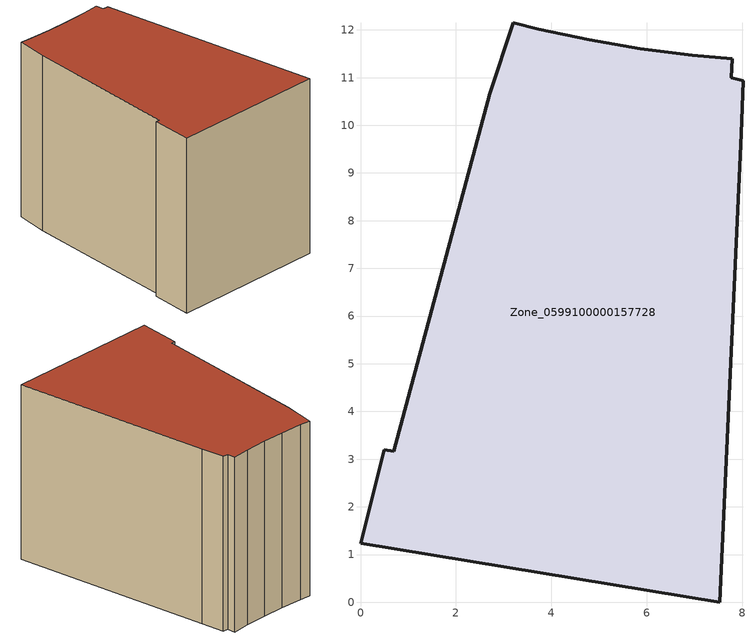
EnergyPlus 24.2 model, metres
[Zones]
Zone_0599100000157728
 floor ground (C_G): 5.87,11.61 6.95,11.47 7.79,11.4 7.78,11 8.02,10.94 7.98,9.82 7.53,0 0,1.24 0.5,3.2 0.7,3.17 2.71,10.66 3.21,12.15 3.73,12.02 4.8,11.79 z0
 wall outside (C_F): 7.53,0 7.98,9.82 8.02,10.94 7.78,11 7.79,11.4 6.95,11.47 5.87,11.61 4.8,11.79 3.73,12.02 3.21,12.15 2.71,10.66 0.7,3.17 0.5,3.2 0,1.24 7.53,0 z0:8.52
 roof outside (C_R): 7.98,9.82 8.02,10.94 7.78,11 7.79,11.4 6.95,11.47 5.87,11.61 4.8,11.79 3.73,12.02 3.21,12.15 2.71,10.66 0.7,3.17 0.5,3.2 0,1.24 7.53,0 z8.52
[BUILDING]
Pand.0599100000157728: North Axis=0; Terrain=City; Loads Convergence Tolerance Value=0.04; Temperature Convergence Tolerance Value=0.4; Solar Distribution=FullExterior; Maximum Number of Warmup Days=25; Minimum Number of Warmup Days=1
[Site:Location]
Rotterdam.The.Hague.AP_ZH_NLD Design_Conditions: Latitude=51.96; Longitude=4.45; Time Zone=1; Elevation=-4.5
[SITE:GROUNDTEMPERATURE:BUILDINGSURFACE]
18, 18, 18, 18, 18, 18, 18, 18, 18, 18, 18, 18
[MATERIAL] Thermal Absorptance=0.9; Solar Absorptance=0.7; Visible Absorptance=0.7
Name | Roughness | Thickness | Conductivity | Density | Specific Heat
G.TI.1992-2005 | MediumSmooth | 0.15 | 0.06 | 540 | 1210
F.TI.1992-2005 | Rough | 0.3 | 0.12 | 1920 | 840
R.TI.1992-2005 | MediumRough | 0.2 | 0.08 | 1500 | 1000
[CONSTRUCTION]
C_G: G.TI.1992-2005
C_F: F.TI.1992-2005
C_R: R.TI.1992-2005
[ZONE]
Zone_0599100000157728: Type=1; Multiplier=1; Ceiling Height=Autocalculate; Volume=Autocalculate; Floor Area=autocalculate; Part of Total Floor Area=Yes
[ZONEINFILTRATION:DESIGNFLOWRATE]
Infil_Zone_0599100000157728: Zone or ZoneList or Space or SpaceList=Zone_0599100000157728; Schedule=AlwaysOn; Design Flow Rate Calculation Method=Flow/Area; Flow Rate per Floor Area=0.0015; Constant Term Coefficient=1; Temperature Term Coefficient=0; Velocity Term Coefficient=0; Velocity Squared Term Coefficient=0
[HVACTEMPLATE:ZONE:IDEALLOADSAIRSYSTEM]
Zone_0599100000157728: Maximum Heating Supply Air Temperature=50; Minimum Cooling Supply Air Temperature=13; Maximum Heating Supply Air Humidity Ratio=0.0156; Minimum Cooling Supply Air Humidity Ratio=0.0077; Heating Limit=NoLimit; Cooling Limit=NoLimit; Dehumidification Control Type=ConstantSensibleHeatRatio; Cooling Sensible Heat Ratio=0.7; Dehumidification Setpoint=60; Humidification Control Type=None; Humidification Setpoint=30; Outdoor Air Method=None; Outdoor Air Flow Rate per Person=0.00944; Outdoor Air Flow Rate per Zone Floor Area=0; Outdoor Air Flow Rate per Zone=0; Demand Controlled Ventilation Type=None; Outdoor Air Economizer Type=NoEconomizer; Heat Recovery Type=None; Sensible Heat Recovery Effectiveness=0.7; Latent Heat Recovery Effectiveness=0.65
[ZONECONTROL:THERMOSTAT]
ThermostatControl_Zone_0599100000157728: Zone or ZoneList=Zone_0599100000157728; Control Type Schedule=DualSetpointControlType; Control 1=Thermostat_Zone_0599100000157728; Temperature Difference Between Cutout And Setpoint=0
[THERMOSTATSETPOINT:DUALSETPOINT]
Thermostat_Zone_0599100000157728: Heating Setpoint Temperature Schedule=HeatingSetpoint_Zone_0599100000157728; Cooling Setpoint Temperature Schedule=CoolingSetpoint_Zone_0599100000157728
[SCHEDULE:COMPACT]
HeatingSetpoint_Zone_0599100000157728: Through: 12/31, For: AllDays, Until: 24:00, 21
CoolingSetpoint_Zone_0599100000157728: Through: 12/31, For: AllDays, Until: 24:00, 24
DualSetpointControlType: Through: 12/31, For: AllDays, Until: 24:00, 4
AlwaysOn: Through: 12/31, For: AllDays, Until: 24:00, 1
